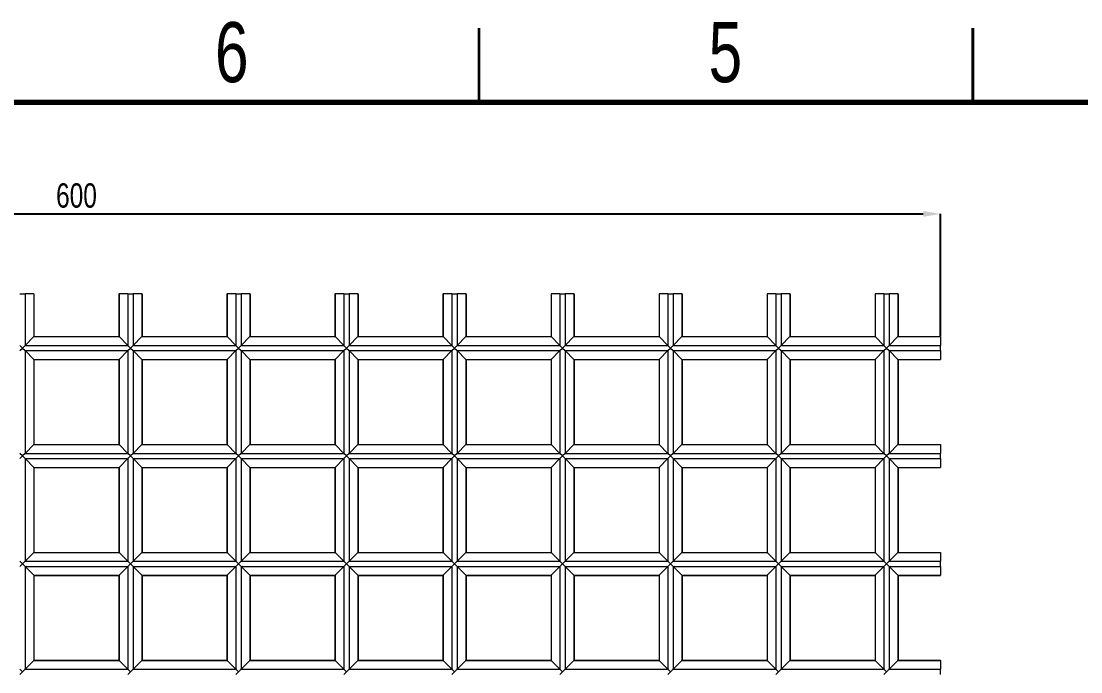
# Model space of a CAD drawing. Header units: millimetres. Extents: x 2813 to 4236, y 547 to 1552.
# Drawn here: x 3194.2 to 3562, y 1325.8 to 1551.9 of the extents above; entities that cross this region are included whole.
import ezdxf

# ---------------------------------------------------------------- set-up
doc = ezdxf.new("R2010")
doc.units = ezdxf.units.MM
doc.styles.add('SLDTEXTSTYLE0', font='TXT', dxfattribs={"width": 0.75})
doc.dimstyles.new('SLDDIMSTYLE30', dxfattribs={"dimscale": 4, "dimtxt": 2.116667, "dimasz": 1.5, "dimexe": 0, "dimexo": 0.0625, "dimgap": 0.529167, "dimtad": 1, "dimdec": 0, "dimrnd": 1e-09, "dimzin": 12, "dimdsep": 46, "dimtxsty": 'SLDTEXTSTYLE0', "dimcen": 0.09, "dimadec": 0, "dimazin": 3, "dimtfac": 1, "dimtdec": 0, "dimtofl": 0, "dimtmove": 0, "dimatfit": 3, "dimfxl": 1, "dimfrac": 2, "dimtolj": 1, "dimtzin": 12, "dimarcsym": 0})

# ---------------------------------------------------------------- blocks, each defined once
blk = doc.blocks.new('*D41')
at = {"color": 0, "lineweight": -2, "transparency": 16777216}
for p, q in [((2913.35, 1442.56), (2913.35, 1484.89)), ((2919.35, 1484.89), (3507.35, 1484.89)), ((3513.35, 1442.56), (3513.35, 1484.89))]:
    blk.add_line(p, q, dxfattribs=at)
at = {"color": 0, "transparency": 16777216}
for points in [[(2919.35, 1485.89), (2919.35, 1483.89), (2913.35, 1484.89)], [(3507.35, 1485.89), (3507.35, 1483.89), (3513.35, 1484.89)]]:
    blk.add_solid(points, dxfattribs=at)
at = {"layer": 'Defpoints', "color": 0, "transparency": 16777216}
for p in [(3513.35, 1484.89), (2913.35, 1442.31), (3513.35, 1442.31)]:
    blk.add_point(p, dxfattribs=at)
at = {"color": 0, "transparency": 16777216, "insert": (3213.35, 1491.24), "char_height": 8.467, "attachment_point": 5, "style": 'SLDTEXTSTYLE0'}
blk.add_mtext('\\A1;600', dxfattribs=at)

msp = doc.modelspace()

# ---------------------------------------------------------------- linework, layer by layer
at = {"linetype": 'Continuous', "lineweight": 35}
for p, q in [((3353.16, 1523.73), (3353.16, 1549.44)), ((3524.54, 1549.44), (3524.54, 1523.73)), ((3524.54, 1523.73), (3524.54, 1549.44))]:
    msp.add_line(p, q, dxfattribs=at)
at = {"linetype": 'Continuous', "lineweight": 70}
msp.add_line((2839.05, 1523.73), (4210.03, 1523.73), dxfattribs=at)
at = {"linetype": 'Continuous', "lineweight": 0, "extrusion": (1, -1.83697e-16, -2e-16)}
for p, q in [((3193.7, 1457.08), (3195.5, 1457.08)), ((3198.57, 1457.08), (3195.5, 1457.08)), ((3195.5, 1457.08), (3195.5, 1439.21)), ((3198.57, 1457.08), (3198.6, 1457.08)), ((3198.57, 1457.08), (3198.57, 1442.28)), ((3198.6, 1457.08), (3198.6, 1442.31)), ((3228.1, 1457.08), (3228.14, 1457.08)), ((3228.1, 1457.08), (3228.1, 1442.31)), ((3231.2, 1457.08), (3228.14, 1457.08)), ((3228.14, 1457.08), (3228.14, 1442.28)), ((3231.2, 1457.08), (3231.2, 1439.21)), ((3231.2, 1457.08), (3233, 1457.08)), ((3236.07, 1457.08), (3233, 1457.08)), ((3233, 1457.08), (3233, 1439.21)), ((3236.07, 1457.08), (3236.1, 1457.08)), ((3236.07, 1457.08), (3236.07, 1442.28)), ((3236.1, 1457.08), (3236.1, 1442.31)), ((3265.6, 1457.08), (3265.64, 1457.08)), ((3265.6, 1457.08), (3265.6, 1442.31)), ((3268.7, 1457.08), (3265.64, 1457.08)), ((3265.64, 1457.08), (3265.64, 1442.28)), ((3268.7, 1457.08), (3268.7, 1439.21)), ((3268.7, 1457.08), (3270.5, 1457.08)), ((3273.57, 1457.08), (3270.5, 1457.08)), ((3270.5, 1457.08), (3270.5, 1439.21)), ((3273.57, 1457.08), (3273.6, 1457.08)), ((3273.57, 1457.08), (3273.57, 1442.28)), ((3273.6, 1457.08), (3273.6, 1442.31)), ((3303.1, 1457.08), (3303.14, 1457.08)), ((3303.1, 1457.08), (3303.1, 1442.31)), ((3306.2, 1457.08), (3303.14, 1457.08)), ((3303.14, 1457.08), (3303.14, 1442.28)), ((3306.2, 1457.08), (3306.2, 1439.21)), ((3306.2, 1457.08), (3308, 1457.08)), ((3311.07, 1457.08), (3308, 1457.08)), ((3308, 1457.08), (3308, 1439.21)), ((3311.07, 1457.08), (3311.1, 1457.08)), ((3311.07, 1457.08), (3311.07, 1442.28)), ((3311.1, 1457.08), (3311.1, 1442.31)), ((3340.6, 1457.08), (3340.64, 1457.08)), ((3340.6, 1457.08), (3340.6, 1442.31)), ((3343.7, 1457.08), (3340.64, 1457.08)), ((3340.64, 1457.08), (3340.64, 1442.28)), ((3343.7, 1457.08), (3343.7, 1439.21)), ((3343.7, 1457.08), (3345.5, 1457.08)), ((3348.57, 1457.08), (3345.5, 1457.08)), ((3345.5, 1457.08), (3345.5, 1439.21)), ((3348.57, 1457.08), (3348.6, 1457.08)), ((3348.57, 1457.08), (3348.57, 1442.28)), ((3348.6, 1457.08), (3348.6, 1442.31)), ((3378.1, 1457.08), (3378.14, 1457.08)), ((3378.1, 1457.08), (3378.1, 1442.31)), ((3381.2, 1457.08), (3378.14, 1457.08)), ((3378.14, 1457.08), (3378.14, 1442.28)), ((3381.2, 1457.08), (3381.2, 1439.21)), ((3381.2, 1457.08), (3383, 1457.08)), ((3386.07, 1457.08), (3383, 1457.08)), ((3383, 1457.08), (3383, 1439.21)), ((3386.07, 1457.08), (3386.1, 1457.08)), ((3386.07, 1457.08), (3386.07, 1442.28)), ((3386.1, 1457.08), (3386.1, 1442.31)), ((3415.6, 1457.08), (3415.64, 1457.08)), ((3415.6, 1457.08), (3415.6, 1442.31)), ((3418.7, 1457.08), (3415.64, 1457.08)), ((3415.64, 1457.08), (3415.64, 1442.28)), ((3418.7, 1457.08), (3418.7, 1439.21)), ((3418.7, 1457.08), (3420.5, 1457.08)), ((3423.57, 1457.08), (3420.5, 1457.08)), ((3420.5, 1457.08), (3420.5, 1439.21)), ((3423.57, 1457.08), (3423.6, 1457.08)), ((3423.57, 1457.08), (3423.57, 1442.28)), ((3423.6, 1457.08), (3423.6, 1442.31)), ((3453.1, 1457.08), (3453.14, 1457.08)), ((3453.1, 1457.08), (3453.1, 1442.31)), ((3456.2, 1457.08), (3453.14, 1457.08)), ((3453.14, 1457.08), (3453.14, 1442.28)), ((3456.2, 1457.08), (3456.2, 1439.21)), ((3456.2, 1457.08), (3458, 1457.08)), ((3461.07, 1457.08), (3458, 1457.08)), ((3458, 1457.08), (3458, 1439.21)), ((3461.07, 1457.08), (3461.1, 1457.08)), ((3461.07, 1457.08), (3461.07, 1442.28)), ((3461.1, 1457.08), (3461.1, 1442.31)), ((3490.6, 1457.08), (3490.64, 1457.08)), ((3490.6, 1457.08), (3490.6, 1442.31)), ((3493.7, 1457.08), (3490.64, 1457.08)), ((3490.64, 1457.08), (3490.64, 1442.28)), ((3493.7, 1457.08), (3493.7, 1439.21)), ((3493.7, 1457.08), (3495.5, 1457.08)), ((3498.57, 1457.08), (3495.5, 1457.08)), ((3495.5, 1457.08), (3495.5, 1439.21)), ((3498.57, 1457.08), (3498.6, 1457.08)), ((3498.57, 1457.08), (3498.57, 1442.28)), ((3498.6, 1457.08), (3498.6, 1442.31)), ((3195.5, 1439.21), (3198.57, 1442.28)), ((3198.6, 1442.31), (3198.57, 1442.28)), ((3198.57, 1442.28), (3228.14, 1442.28)), ((3198.6, 1442.31), (3228.1, 1442.31)), ((3228.14, 1442.28), (3228.1, 1442.31)), ((3228.14, 1442.28), (3231.2, 1439.21)), ((3233, 1439.21), (3236.07, 1442.28)), ((3236.1, 1442.31), (3236.07, 1442.28)), ((3236.07, 1442.28), (3265.64, 1442.28)), ((3236.1, 1442.31), (3265.6, 1442.31)), ((3265.64, 1442.28), (3265.6, 1442.31)), ((3265.64, 1442.28), (3268.7, 1439.21)), ((3270.5, 1439.21), (3273.57, 1442.28)), ((3273.6, 1442.31), (3273.57, 1442.28)), ((3273.57, 1442.28), (3303.14, 1442.28)), ((3273.6, 1442.31), (3303.1, 1442.31)), ((3303.14, 1442.28), (3303.1, 1442.31)), ((3303.14, 1442.28), (3306.2, 1439.21)), ((3308, 1439.21), (3311.07, 1442.28)), ((3311.1, 1442.31), (3311.07, 1442.28)), ((3311.07, 1442.28), (3340.64, 1442.28)), ((3311.1, 1442.31), (3340.6, 1442.31)), ((3340.64, 1442.28), (3340.6, 1442.31)), ((3340.64, 1442.28), (3343.7, 1439.21)), ((3345.5, 1439.21), (3348.57, 1442.28)), ((3348.6, 1442.31), (3348.57, 1442.28)), ((3348.57, 1442.28), (3378.14, 1442.28)), ((3348.6, 1442.31), (3378.1, 1442.31)), ((3378.14, 1442.28), (3378.1, 1442.31)), ((3378.14, 1442.28), (3381.2, 1439.21)), ((3383, 1439.21), (3386.07, 1442.28)), ((3386.1, 1442.31), (3386.07, 1442.28)), ((3386.07, 1442.28), (3415.64, 1442.28)), ((3386.1, 1442.31), (3415.6, 1442.31)), ((3415.64, 1442.28), (3415.6, 1442.31)), ((3415.64, 1442.28), (3418.7, 1439.21)), ((3420.5, 1439.21), (3423.57, 1442.28)), ((3423.6, 1442.31), (3423.57, 1442.28)), ((3423.57, 1442.28), (3453.14, 1442.28)), ((3423.6, 1442.31), (3453.1, 1442.31)), ((3453.14, 1442.28), (3453.1, 1442.31)), ((3453.14, 1442.28), (3456.2, 1439.21)), ((3458, 1439.21), (3461.07, 1442.28)), ((3461.1, 1442.31), (3461.07, 1442.28)), ((3461.07, 1442.28), (3490.64, 1442.28)), ((3461.1, 1442.31), (3490.6, 1442.31)), ((3490.64, 1442.28), (3490.6, 1442.31)), ((3490.64, 1442.28), (3493.7, 1439.21)), ((3495.5, 1439.21), (3498.57, 1442.28)), ((3498.6, 1442.31), (3498.57, 1442.28)), ((3498.57, 1442.28), (3513.35, 1442.28)), ((3498.6, 1442.31), (3513.35, 1442.31)), ((3513.35, 1442.28), (3513.35, 1442.31)), ((3513.35, 1442.28), (3513.35, 1439.21)), ((3194.6, 1438.31), (3193.7, 1439.21)), ((3195.5, 1439.21), (3194.6, 1438.31)), ((3195.5, 1439.21), (3231.2, 1439.21)), ((3232.1, 1438.31), (3231.2, 1439.21)), ((3233, 1439.21), (3232.1, 1438.31)), ((3233, 1439.21), (3268.7, 1439.21)), ((3269.6, 1438.31), (3268.7, 1439.21)), ((3270.5, 1439.21), (3269.6, 1438.31)), ((3270.5, 1439.21), (3306.2, 1439.21)), ((3307.1, 1438.31), (3306.2, 1439.21)), ((3308, 1439.21), (3307.1, 1438.31)), ((3308, 1439.21), (3343.7, 1439.21)), ((3344.6, 1438.31), (3343.7, 1439.21)), ((3345.5, 1439.21), (3344.6, 1438.31)), ((3345.5, 1439.21), (3381.2, 1439.21)), ((3382.1, 1438.31), (3381.2, 1439.21)), ((3383, 1439.21), (3382.1, 1438.31)), ((3383, 1439.21), (3418.7, 1439.21)), ((3419.6, 1438.31), (3418.7, 1439.21)), ((3420.5, 1439.21), (3419.6, 1438.31)), ((3420.5, 1439.21), (3456.2, 1439.21)), ((3457.1, 1438.31), (3456.2, 1439.21)), ((3458, 1439.21), (3457.1, 1438.31)), ((3458, 1439.21), (3493.7, 1439.21)), ((3494.6, 1438.31), (3493.7, 1439.21)), ((3495.5, 1439.21), (3494.6, 1438.31)), ((3495.5, 1439.21), (3513.35, 1439.21)), ((3513.35, 1437.41), (3513.35, 1439.21)), ((3193.7, 1437.41), (3194.6, 1438.31)), ((3194.6, 1438.31), (3195.5, 1437.41)), ((3198.57, 1434.34), (3195.5, 1437.41)), ((3195.5, 1437.41), (3195.5, 1401.71)), ((3195.5, 1437.41), (3231.2, 1437.41)), ((3231.2, 1437.41), (3228.14, 1434.34)), ((3231.2, 1437.41), (3232.1, 1438.31)), ((3231.2, 1437.41), (3231.2, 1401.71)), ((3232.1, 1438.31), (3233, 1437.41)), ((3236.07, 1434.34), (3233, 1437.41)), ((3233, 1437.41), (3233, 1401.71)), ((3233, 1437.41), (3268.7, 1437.41)), ((3268.7, 1437.41), (3265.64, 1434.34)), ((3268.7, 1437.41), (3269.6, 1438.31)), ((3268.7, 1437.41), (3268.7, 1401.71)), ((3269.6, 1438.31), (3270.5, 1437.41)), ((3273.57, 1434.34), (3270.5, 1437.41)), ((3270.5, 1437.41), (3270.5, 1401.71)), ((3270.5, 1437.41), (3306.2, 1437.41)), ((3306.2, 1437.41), (3303.14, 1434.34)), ((3306.2, 1437.41), (3307.1, 1438.31)), ((3306.2, 1437.41), (3306.2, 1401.71)), ((3307.1, 1438.31), (3308, 1437.41)), ((3311.07, 1434.34), (3308, 1437.41)), ((3308, 1437.41), (3308, 1401.71)), ((3308, 1437.41), (3343.7, 1437.41)), ((3343.7, 1437.41), (3340.64, 1434.34)), ((3343.7, 1437.41), (3344.6, 1438.31)), ((3343.7, 1437.41), (3343.7, 1401.71)), ((3344.6, 1438.31), (3345.5, 1437.41)), ((3348.57, 1434.34), (3345.5, 1437.41)), ((3345.5, 1437.41), (3345.5, 1401.71)), ((3345.5, 1437.41), (3381.2, 1437.41)), ((3381.2, 1437.41), (3378.14, 1434.34)), ((3381.2, 1437.41), (3382.1, 1438.31)), ((3381.2, 1437.41), (3381.2, 1401.71)), ((3382.1, 1438.31), (3383, 1437.41)), ((3386.07, 1434.34), (3383, 1437.41)), ((3383, 1437.41), (3383, 1401.71)), ((3383, 1437.41), (3418.7, 1437.41)), ((3418.7, 1437.41), (3415.64, 1434.34)), ((3418.7, 1437.41), (3419.6, 1438.31)), ((3418.7, 1437.41), (3418.7, 1401.71)), ((3419.6, 1438.31), (3420.5, 1437.41)), ((3423.57, 1434.34), (3420.5, 1437.41)), ((3420.5, 1437.41), (3420.5, 1401.71)), ((3420.5, 1437.41), (3456.2, 1437.41)), ((3456.2, 1437.41), (3453.14, 1434.34)), ((3456.2, 1437.41), (3457.1, 1438.31)), ((3456.2, 1437.41), (3456.2, 1401.71)), ((3457.1, 1438.31), (3458, 1437.41)), ((3461.07, 1434.34), (3458, 1437.41)), ((3458, 1437.41), (3458, 1401.71)), ((3458, 1437.41), (3493.7, 1437.41)), ((3493.7, 1437.41), (3490.64, 1434.34)), ((3493.7, 1437.41), (3494.6, 1438.31)), ((3493.7, 1437.41), (3493.7, 1401.71)), ((3494.6, 1438.31), (3495.5, 1437.41)), ((3498.57, 1434.34), (3495.5, 1437.41)), ((3495.5, 1437.41), (3495.5, 1401.71)), ((3495.5, 1437.41), (3513.35, 1437.41)), ((3513.35, 1437.41), (3513.35, 1434.34)), ((3198.57, 1434.34), (3198.6, 1434.31)), ((3198.57, 1434.34), (3198.57, 1404.78)), ((3198.57, 1434.34), (3228.14, 1434.34)), ((3198.6, 1434.31), (3198.6, 1404.81)), ((3198.6, 1434.31), (3228.1, 1434.31)), ((3228.1, 1434.31), (3228.14, 1434.34)), ((3228.1, 1434.31), (3228.1, 1404.81)), ((3228.14, 1434.34), (3228.14, 1404.78)), ((3236.07, 1434.34), (3236.1, 1434.31)), ((3236.07, 1434.34), (3236.07, 1404.78)), ((3236.07, 1434.34), (3265.64, 1434.34)), ((3236.1, 1434.31), (3236.1, 1404.81)), ((3236.1, 1434.31), (3265.6, 1434.31)), ((3265.6, 1434.31), (3265.64, 1434.34)), ((3265.6, 1434.31), (3265.6, 1404.81)), ((3265.64, 1434.34), (3265.64, 1404.78)), ((3273.57, 1434.34), (3273.6, 1434.31)), ((3273.57, 1434.34), (3273.57, 1404.78)), ((3273.57, 1434.34), (3303.14, 1434.34)), ((3273.6, 1434.31), (3273.6, 1404.81)), ((3273.6, 1434.31), (3303.1, 1434.31)), ((3303.1, 1434.31), (3303.14, 1434.34)), ((3303.1, 1434.31), (3303.1, 1404.81)), ((3303.14, 1434.34), (3303.14, 1404.78)), ((3311.07, 1434.34), (3311.1, 1434.31)), ((3311.07, 1434.34), (3311.07, 1404.78)), ((3311.07, 1434.34), (3340.64, 1434.34)), ((3311.1, 1434.31), (3311.1, 1404.81)), ((3311.1, 1434.31), (3340.6, 1434.31)), ((3340.6, 1434.31), (3340.64, 1434.34)), ((3340.6, 1434.31), (3340.6, 1404.81)), ((3340.64, 1434.34), (3340.64, 1404.78)), ((3348.57, 1434.34), (3348.6, 1434.31)), ((3348.57, 1434.34), (3348.57, 1404.78)), ((3348.57, 1434.34), (3378.14, 1434.34)), ((3348.6, 1434.31), (3348.6, 1404.81)), ((3348.6, 1434.31), (3378.1, 1434.31)), ((3378.1, 1434.31), (3378.14, 1434.34)), ((3378.1, 1434.31), (3378.1, 1404.81)), ((3378.14, 1434.34), (3378.14, 1404.78)), ((3386.07, 1434.34), (3386.1, 1434.31)), ((3386.07, 1434.34), (3386.07, 1404.78)), ((3386.07, 1434.34), (3415.64, 1434.34)), ((3386.1, 1434.31), (3386.1, 1404.81)), ((3386.1, 1434.31), (3415.6, 1434.31)), ((3415.6, 1434.31), (3415.64, 1434.34)), ((3415.6, 1434.31), (3415.6, 1404.81)), ((3415.64, 1434.34), (3415.64, 1404.78)), ((3423.57, 1434.34), (3423.6, 1434.31)), ((3423.57, 1434.34), (3423.57, 1404.78)), ((3423.57, 1434.34), (3453.14, 1434.34)), ((3423.6, 1434.31), (3423.6, 1404.81)), ((3423.6, 1434.31), (3453.1, 1434.31)), ((3453.1, 1434.31), (3453.14, 1434.34)), ((3453.1, 1434.31), (3453.1, 1404.81)), ((3453.14, 1434.34), (3453.14, 1404.78)), ((3461.07, 1434.34), (3461.1, 1434.31)), ((3461.07, 1434.34), (3461.07, 1404.78)), ((3461.07, 1434.34), (3490.64, 1434.34)), ((3461.1, 1434.31), (3461.1, 1404.81)), ((3461.1, 1434.31), (3490.6, 1434.31)), ((3490.6, 1434.31), (3490.64, 1434.34)), ((3490.6, 1434.31), (3490.6, 1404.81)), ((3490.64, 1434.34), (3490.64, 1404.78)), ((3498.57, 1434.34), (3498.6, 1434.31)), ((3498.57, 1434.34), (3498.57, 1404.78)), ((3498.57, 1434.34), (3513.35, 1434.34)), ((3498.6, 1434.31), (3498.6, 1404.81)), ((3498.6, 1434.31), (3513.35, 1434.31)), ((3513.35, 1434.31), (3513.35, 1434.34)), ((3194.6, 1400.81), (3193.7, 1401.71)), ((3195.5, 1401.71), (3194.6, 1400.81)), ((3195.5, 1401.71), (3198.57, 1404.78)), ((3195.5, 1401.71), (3231.2, 1401.71)), ((3198.6, 1404.81), (3198.57, 1404.78)), ((3198.57, 1404.78), (3228.14, 1404.78)), ((3198.6, 1404.81), (3228.1, 1404.81)), ((3228.14, 1404.78), (3228.1, 1404.81)), ((3228.14, 1404.78), (3231.2, 1401.71)), ((3232.1, 1400.81), (3231.2, 1401.71)), ((3233, 1401.71), (3232.1, 1400.81)), ((3233, 1401.71), (3236.07, 1404.78)), ((3233, 1401.71), (3268.7, 1401.71)), ((3236.1, 1404.81), (3236.07, 1404.78)), ((3236.07, 1404.78), (3265.64, 1404.78)), ((3236.1, 1404.81), (3265.6, 1404.81)), ((3265.64, 1404.78), (3265.6, 1404.81)), ((3265.64, 1404.78), (3268.7, 1401.71)), ((3269.6, 1400.81), (3268.7, 1401.71)), ((3270.5, 1401.71), (3269.6, 1400.81)), ((3270.5, 1401.71), (3273.57, 1404.78)), ((3270.5, 1401.71), (3306.2, 1401.71)), ((3273.6, 1404.81), (3273.57, 1404.78)), ((3273.57, 1404.78), (3303.14, 1404.78)), ((3273.6, 1404.81), (3303.1, 1404.81)), ((3303.14, 1404.78), (3303.1, 1404.81)), ((3303.14, 1404.78), (3306.2, 1401.71)), ((3307.1, 1400.81), (3306.2, 1401.71)), ((3308, 1401.71), (3307.1, 1400.81)), ((3308, 1401.71), (3311.07, 1404.78)), ((3308, 1401.71), (3343.7, 1401.71)), ((3311.1, 1404.81), (3311.07, 1404.78)), ((3311.07, 1404.78), (3340.64, 1404.78)), ((3311.1, 1404.81), (3340.6, 1404.81)), ((3340.64, 1404.78), (3340.6, 1404.81)), ((3340.64, 1404.78), (3343.7, 1401.71)), ((3344.6, 1400.81), (3343.7, 1401.71)), ((3345.5, 1401.71), (3344.6, 1400.81)), ((3345.5, 1401.71), (3348.57, 1404.78)), ((3345.5, 1401.71), (3381.2, 1401.71)), ((3348.6, 1404.81), (3348.57, 1404.78)), ((3348.57, 1404.78), (3378.14, 1404.78)), ((3348.6, 1404.81), (3378.1, 1404.81)), ((3378.14, 1404.78), (3378.1, 1404.81)), ((3378.14, 1404.78), (3381.2, 1401.71)), ((3382.1, 1400.81), (3381.2, 1401.71)), ((3383, 1401.71), (3382.1, 1400.81)), ((3383, 1401.71), (3386.07, 1404.78)), ((3383, 1401.71), (3418.7, 1401.71)), ((3386.1, 1404.81), (3386.07, 1404.78)), ((3386.07, 1404.78), (3415.64, 1404.78)), ((3386.1, 1404.81), (3415.6, 1404.81)), ((3415.64, 1404.78), (3415.6, 1404.81)), ((3415.64, 1404.78), (3418.7, 1401.71)), ((3419.6, 1400.81), (3418.7, 1401.71)), ((3420.5, 1401.71), (3419.6, 1400.81)), ((3420.5, 1401.71), (3423.57, 1404.78)), ((3420.5, 1401.71), (3456.2, 1401.71)), ((3423.6, 1404.81), (3423.57, 1404.78)), ((3423.57, 1404.78), (3453.14, 1404.78)), ((3423.6, 1404.81), (3453.1, 1404.81)), ((3453.14, 1404.78), (3453.1, 1404.81)), ((3453.14, 1404.78), (3456.2, 1401.71)), ((3457.1, 1400.81), (3456.2, 1401.71)), ((3458, 1401.71), (3457.1, 1400.81)), ((3458, 1401.71), (3461.07, 1404.78)), ((3458, 1401.71), (3493.7, 1401.71)), ((3461.1, 1404.81), (3461.07, 1404.78)), ((3461.07, 1404.78), (3490.64, 1404.78)), ((3461.1, 1404.81), (3490.6, 1404.81)), ((3490.64, 1404.78), (3490.6, 1404.81)), ((3490.64, 1404.78), (3493.7, 1401.71)), ((3494.6, 1400.81), (3493.7, 1401.71)), ((3495.5, 1401.71), (3494.6, 1400.81)), ((3495.5, 1401.71), (3498.57, 1404.78)), ((3495.5, 1401.71), (3513.35, 1401.71)), ((3498.6, 1404.81), (3498.57, 1404.78)), ((3498.57, 1404.78), (3513.35, 1404.78)), ((3498.6, 1404.81), (3513.35, 1404.81)), ((3513.35, 1404.78), (3513.35, 1404.81)), ((3513.35, 1404.78), (3513.35, 1401.71)), ((3513.35, 1399.91), (3513.35, 1401.71)), ((3193.7, 1399.91), (3194.6, 1400.81)), ((3194.6, 1400.81), (3195.5, 1399.91)), ((3198.57, 1396.84), (3195.5, 1399.91)), ((3195.5, 1399.91), (3195.5, 1364.21)), ((3195.5, 1399.91), (3231.2, 1399.91)), ((3231.2, 1399.91), (3228.14, 1396.84)), ((3231.2, 1399.91), (3232.1, 1400.81)), ((3231.2, 1399.91), (3231.2, 1364.21)), ((3232.1, 1400.81), (3233, 1399.91)), ((3236.07, 1396.84), (3233, 1399.91)), ((3233, 1399.91), (3233, 1364.21)), ((3233, 1399.91), (3268.7, 1399.91)), ((3268.7, 1399.91), (3265.64, 1396.84)), ((3268.7, 1399.91), (3269.6, 1400.81)), ((3268.7, 1399.91), (3268.7, 1364.21)), ((3269.6, 1400.81), (3270.5, 1399.91)), ((3273.57, 1396.84), (3270.5, 1399.91)), ((3270.5, 1399.91), (3270.5, 1364.21)), ((3270.5, 1399.91), (3306.2, 1399.91)), ((3306.2, 1399.91), (3303.14, 1396.84)), ((3306.2, 1399.91), (3307.1, 1400.81)), ((3306.2, 1399.91), (3306.2, 1364.21)), ((3307.1, 1400.81), (3308, 1399.91)), ((3311.07, 1396.84), (3308, 1399.91)), ((3308, 1399.91), (3308, 1364.21)), ((3308, 1399.91), (3343.7, 1399.91)), ((3343.7, 1399.91), (3340.64, 1396.84)), ((3343.7, 1399.91), (3344.6, 1400.81)), ((3343.7, 1399.91), (3343.7, 1364.21)), ((3344.6, 1400.81), (3345.5, 1399.91)), ((3348.57, 1396.84), (3345.5, 1399.91)), ((3345.5, 1399.91), (3345.5, 1364.21)), ((3345.5, 1399.91), (3381.2, 1399.91)), ((3381.2, 1399.91), (3378.14, 1396.84)), ((3381.2, 1399.91), (3382.1, 1400.81)), ((3381.2, 1399.91), (3381.2, 1364.21)), ((3382.1, 1400.81), (3383, 1399.91)), ((3386.07, 1396.84), (3383, 1399.91)), ((3383, 1399.91), (3383, 1364.21)), ((3383, 1399.91), (3418.7, 1399.91)), ((3418.7, 1399.91), (3415.64, 1396.84)), ((3418.7, 1399.91), (3419.6, 1400.81)), ((3418.7, 1399.91), (3418.7, 1364.21)), ((3419.6, 1400.81), (3420.5, 1399.91)), ((3423.57, 1396.84), (3420.5, 1399.91)), ((3420.5, 1399.91), (3420.5, 1364.21)), ((3420.5, 1399.91), (3456.2, 1399.91)), ((3456.2, 1399.91), (3453.14, 1396.84)), ((3456.2, 1399.91), (3457.1, 1400.81)), ((3456.2, 1399.91), (3456.2, 1364.21)), ((3457.1, 1400.81), (3458, 1399.91)), ((3461.07, 1396.84), (3458, 1399.91)), ((3458, 1399.91), (3458, 1364.21)), ((3458, 1399.91), (3493.7, 1399.91)), ((3493.7, 1399.91), (3490.64, 1396.84)), ((3493.7, 1399.91), (3494.6, 1400.81)), ((3493.7, 1399.91), (3493.7, 1364.21)), ((3494.6, 1400.81), (3495.5, 1399.91)), ((3498.57, 1396.84), (3495.5, 1399.91)), ((3495.5, 1399.91), (3495.5, 1364.21)), ((3495.5, 1399.91), (3513.35, 1399.91)), ((3513.35, 1399.91), (3513.35, 1396.84)), ((3198.57, 1396.84), (3198.6, 1396.81)), ((3198.57, 1396.84), (3198.57, 1367.28)), ((3198.57, 1396.84), (3228.14, 1396.84)), ((3198.6, 1396.81), (3198.6, 1367.31)), ((3198.6, 1396.81), (3228.1, 1396.81)), ((3228.1, 1396.81), (3228.14, 1396.84)), ((3228.1, 1396.81), (3228.1, 1367.31)), ((3228.14, 1396.84), (3228.14, 1367.28)), ((3236.07, 1396.84), (3236.1, 1396.81)), ((3236.07, 1396.84), (3236.07, 1367.28)), ((3236.07, 1396.84), (3265.64, 1396.84)), ((3236.1, 1396.81), (3236.1, 1367.31)), ((3236.1, 1396.81), (3265.6, 1396.81)), ((3265.6, 1396.81), (3265.64, 1396.84)), ((3265.6, 1396.81), (3265.6, 1367.31)), ((3265.64, 1396.84), (3265.64, 1367.28)), ((3273.57, 1396.84), (3273.6, 1396.81)), ((3273.57, 1396.84), (3273.57, 1367.28)), ((3273.57, 1396.84), (3303.14, 1396.84)), ((3273.6, 1396.81), (3273.6, 1367.31)), ((3273.6, 1396.81), (3303.1, 1396.81)), ((3303.1, 1396.81), (3303.14, 1396.84)), ((3303.1, 1396.81), (3303.1, 1367.31)), ((3303.14, 1396.84), (3303.14, 1367.28)), ((3311.07, 1396.84), (3311.1, 1396.81)), ((3311.07, 1396.84), (3311.07, 1367.28)), ((3311.07, 1396.84), (3340.64, 1396.84)), ((3311.1, 1396.81), (3311.1, 1367.31)), ((3311.1, 1396.81), (3340.6, 1396.81)), ((3340.6, 1396.81), (3340.64, 1396.84)), ((3340.6, 1396.81), (3340.6, 1367.31)), ((3340.64, 1396.84), (3340.64, 1367.28)), ((3348.57, 1396.84), (3348.6, 1396.81)), ((3348.57, 1396.84), (3348.57, 1367.28)), ((3348.57, 1396.84), (3378.14, 1396.84)), ((3348.6, 1396.81), (3348.6, 1367.31)), ((3348.6, 1396.81), (3378.1, 1396.81)), ((3378.1, 1396.81), (3378.14, 1396.84)), ((3378.1, 1396.81), (3378.1, 1367.31)), ((3378.14, 1396.84), (3378.14, 1367.28)), ((3386.07, 1396.84), (3386.1, 1396.81)), ((3386.07, 1396.84), (3386.07, 1367.28)), ((3386.07, 1396.84), (3415.64, 1396.84)), ((3386.1, 1396.81), (3386.1, 1367.31)), ((3386.1, 1396.81), (3415.6, 1396.81)), ((3415.6, 1396.81), (3415.64, 1396.84)), ((3415.6, 1396.81), (3415.6, 1367.31)), ((3415.64, 1396.84), (3415.64, 1367.28)), ((3423.57, 1396.84), (3423.6, 1396.81)), ((3423.57, 1396.84), (3423.57, 1367.28)), ((3423.57, 1396.84), (3453.14, 1396.84)), ((3423.6, 1396.81), (3423.6, 1367.31)), ((3423.6, 1396.81), (3453.1, 1396.81)), ((3453.1, 1396.81), (3453.14, 1396.84)), ((3453.1, 1396.81), (3453.1, 1367.31)), ((3453.14, 1396.84), (3453.14, 1367.28)), ((3461.07, 1396.84), (3461.1, 1396.81)), ((3461.07, 1396.84), (3461.07, 1367.28)), ((3461.07, 1396.84), (3490.64, 1396.84)), ((3461.1, 1396.81), (3461.1, 1367.31)), ((3461.1, 1396.81), (3490.6, 1396.81)), ((3490.6, 1396.81), (3490.64, 1396.84)), ((3490.6, 1396.81), (3490.6, 1367.31)), ((3490.64, 1396.84), (3490.64, 1367.28)), ((3498.57, 1396.84), (3498.6, 1396.81)), ((3498.57, 1396.84), (3498.57, 1367.28)), ((3498.57, 1396.84), (3513.35, 1396.84)), ((3498.6, 1396.81), (3498.6, 1367.31)), ((3498.6, 1396.81), (3513.35, 1396.81)), ((3513.35, 1396.81), (3513.35, 1396.84)), ((3195.5, 1364.21), (3198.57, 1367.28)), ((3198.6, 1367.31), (3198.57, 1367.28)), ((3198.57, 1367.28), (3228.14, 1367.28)), ((3198.6, 1367.31), (3228.1, 1367.31)), ((3228.14, 1367.28), (3228.1, 1367.31)), ((3228.14, 1367.28), (3231.2, 1364.21)), ((3233, 1364.21), (3236.07, 1367.28)), ((3236.1, 1367.31), (3236.07, 1367.28)), ((3236.07, 1367.28), (3265.64, 1367.28)), ((3236.1, 1367.31), (3265.6, 1367.31)), ((3265.64, 1367.28), (3265.6, 1367.31)), ((3265.64, 1367.28), (3268.7, 1364.21)), ((3270.5, 1364.21), (3273.57, 1367.28)), ((3273.6, 1367.31), (3273.57, 1367.28)), ((3273.57, 1367.28), (3303.14, 1367.28)), ((3273.6, 1367.31), (3303.1, 1367.31)), ((3303.14, 1367.28), (3303.1, 1367.31)), ((3303.14, 1367.28), (3306.2, 1364.21)), ((3308, 1364.21), (3311.07, 1367.28)), ((3311.1, 1367.31), (3311.07, 1367.28)), ((3311.07, 1367.28), (3340.64, 1367.28)), ((3311.1, 1367.31), (3340.6, 1367.31)), ((3340.64, 1367.28), (3340.6, 1367.31)), ((3340.64, 1367.28), (3343.7, 1364.21)), ((3345.5, 1364.21), (3348.57, 1367.28)), ((3348.6, 1367.31), (3348.57, 1367.28)), ((3348.57, 1367.28), (3378.14, 1367.28)), ((3348.6, 1367.31), (3378.1, 1367.31)), ((3378.14, 1367.28), (3378.1, 1367.31)), ((3378.14, 1367.28), (3381.2, 1364.21)), ((3383, 1364.21), (3386.07, 1367.28)), ((3386.1, 1367.31), (3386.07, 1367.28)), ((3386.07, 1367.28), (3415.64, 1367.28)), ((3386.1, 1367.31), (3415.6, 1367.31)), ((3415.64, 1367.28), (3415.6, 1367.31)), ((3415.64, 1367.28), (3418.7, 1364.21)), ((3420.5, 1364.21), (3423.57, 1367.28)), ((3423.6, 1367.31), (3423.57, 1367.28)), ((3423.57, 1367.28), (3453.14, 1367.28)), ((3423.6, 1367.31), (3453.1, 1367.31)), ((3453.14, 1367.28), (3453.1, 1367.31)), ((3453.14, 1367.28), (3456.2, 1364.21)), ((3458, 1364.21), (3461.07, 1367.28)), ((3461.1, 1367.31), (3461.07, 1367.28)), ((3461.07, 1367.28), (3490.64, 1367.28)), ((3461.1, 1367.31), (3490.6, 1367.31)), ((3490.64, 1367.28), (3490.6, 1367.31)), ((3490.64, 1367.28), (3493.7, 1364.21)), ((3495.5, 1364.21), (3498.57, 1367.28)), ((3498.6, 1367.31), (3498.57, 1367.28)), ((3498.57, 1367.28), (3513.35, 1367.28)), ((3498.6, 1367.31), (3513.35, 1367.31)), ((3513.35, 1367.28), (3513.35, 1367.31)), ((3513.35, 1367.28), (3513.35, 1364.21)), ((3194.6, 1363.31), (3193.7, 1364.21)), ((3193.7, 1362.41), (3194.6, 1363.31)), ((3195.5, 1364.21), (3194.6, 1363.31)), ((3194.6, 1363.31), (3195.5, 1362.41)), ((3195.5, 1364.21), (3231.2, 1364.21)), ((3198.57, 1359.34), (3195.5, 1362.41)), ((3195.5, 1362.41), (3195.5, 1326.71)), ((3195.5, 1362.41), (3231.2, 1362.41)), ((3231.2, 1362.41), (3228.14, 1359.34)), ((3232.1, 1363.31), (3231.2, 1364.21)), ((3231.2, 1362.41), (3232.1, 1363.31)), ((3231.2, 1362.41), (3231.2, 1326.71)), ((3233, 1364.21), (3232.1, 1363.31)), ((3232.1, 1363.31), (3233, 1362.41)), ((3233, 1364.21), (3268.7, 1364.21)), ((3236.07, 1359.34), (3233, 1362.41)), ((3233, 1362.41), (3233, 1326.71)), ((3233, 1362.41), (3268.7, 1362.41)), ((3268.7, 1362.41), (3265.64, 1359.34)), ((3269.6, 1363.31), (3268.7, 1364.21)), ((3268.7, 1362.41), (3269.6, 1363.31)), ((3268.7, 1362.41), (3268.7, 1326.71)), ((3270.5, 1364.21), (3269.6, 1363.31)), ((3269.6, 1363.31), (3270.5, 1362.41)), ((3270.5, 1364.21), (3306.2, 1364.21)), ((3273.57, 1359.34), (3270.5, 1362.41)), ((3270.5, 1362.41), (3270.5, 1326.71)), ((3270.5, 1362.41), (3306.2, 1362.41)), ((3306.2, 1362.41), (3303.14, 1359.34)), ((3307.1, 1363.31), (3306.2, 1364.21)), ((3306.2, 1362.41), (3307.1, 1363.31)), ((3306.2, 1362.41), (3306.2, 1326.71)), ((3308, 1364.21), (3307.1, 1363.31)), ((3307.1, 1363.31), (3308, 1362.41)), ((3308, 1364.21), (3343.7, 1364.21)), ((3311.07, 1359.34), (3308, 1362.41)), ((3308, 1362.41), (3308, 1326.71)), ((3308, 1362.41), (3343.7, 1362.41)), ((3343.7, 1362.41), (3340.64, 1359.34)), ((3344.6, 1363.31), (3343.7, 1364.21)), ((3343.7, 1362.41), (3344.6, 1363.31)), ((3343.7, 1362.41), (3343.7, 1326.71)), ((3345.5, 1364.21), (3344.6, 1363.31)), ((3344.6, 1363.31), (3345.5, 1362.41)), ((3345.5, 1364.21), (3381.2, 1364.21)), ((3348.57, 1359.34), (3345.5, 1362.41)), ((3345.5, 1362.41), (3345.5, 1326.71)), ((3345.5, 1362.41), (3381.2, 1362.41)), ((3381.2, 1362.41), (3378.14, 1359.34)), ((3382.1, 1363.31), (3381.2, 1364.21)), ((3381.2, 1362.41), (3382.1, 1363.31)), ((3381.2, 1362.41), (3381.2, 1326.71)), ((3383, 1364.21), (3382.1, 1363.31)), ((3382.1, 1363.31), (3383, 1362.41)), ((3383, 1364.21), (3418.7, 1364.21)), ((3386.07, 1359.34), (3383, 1362.41)), ((3383, 1362.41), (3383, 1326.71)), ((3383, 1362.41), (3418.7, 1362.41)), ((3418.7, 1362.41), (3415.64, 1359.34)), ((3419.6, 1363.31), (3418.7, 1364.21)), ((3418.7, 1362.41), (3419.6, 1363.31)), ((3418.7, 1362.41), (3418.7, 1326.71)), ((3420.5, 1364.21), (3419.6, 1363.31)), ((3419.6, 1363.31), (3420.5, 1362.41)), ((3420.5, 1364.21), (3456.2, 1364.21)), ((3423.57, 1359.34), (3420.5, 1362.41)), ((3420.5, 1362.41), (3420.5, 1326.71)), ((3420.5, 1362.41), (3456.2, 1362.41)), ((3456.2, 1362.41), (3453.14, 1359.34)), ((3457.1, 1363.31), (3456.2, 1364.21)), ((3456.2, 1362.41), (3457.1, 1363.31)), ((3456.2, 1362.41), (3456.2, 1326.71)), ((3458, 1364.21), (3457.1, 1363.31)), ((3457.1, 1363.31), (3458, 1362.41)), ((3458, 1364.21), (3493.7, 1364.21)), ((3461.07, 1359.34), (3458, 1362.41)), ((3458, 1362.41), (3458, 1326.71)), ((3458, 1362.41), (3493.7, 1362.41)), ((3493.7, 1362.41), (3490.64, 1359.34)), ((3494.6, 1363.31), (3493.7, 1364.21)), ((3493.7, 1362.41), (3494.6, 1363.31)), ((3493.7, 1362.41), (3493.7, 1326.71)), ((3495.5, 1364.21), (3494.6, 1363.31)), ((3494.6, 1363.31), (3495.5, 1362.41)), ((3495.5, 1364.21), (3513.35, 1364.21)), ((3498.57, 1359.34), (3495.5, 1362.41)), ((3495.5, 1362.41), (3495.5, 1326.71)), ((3495.5, 1362.41), (3513.35, 1362.41)), ((3513.35, 1362.41), (3513.35, 1364.21)), ((3513.35, 1362.41), (3513.35, 1359.34)), ((3198.57, 1359.34), (3198.6, 1359.31)), ((3198.57, 1359.34), (3198.57, 1329.78)), ((3198.57, 1359.34), (3228.14, 1359.34)), ((3198.6, 1359.31), (3198.6, 1329.81)), ((3198.6, 1359.31), (3228.1, 1359.31)), ((3228.1, 1359.31), (3228.14, 1359.34)), ((3228.1, 1359.31), (3228.1, 1329.81)), ((3228.14, 1359.34), (3228.14, 1329.78)), ((3236.07, 1359.34), (3236.1, 1359.31)), ((3236.07, 1359.34), (3236.07, 1329.78)), ((3236.07, 1359.34), (3265.64, 1359.34)), ((3236.1, 1359.31), (3236.1, 1329.81)), ((3236.1, 1359.31), (3265.6, 1359.31)), ((3265.6, 1359.31), (3265.64, 1359.34)), ((3265.6, 1359.31), (3265.6, 1329.81)), ((3265.64, 1359.34), (3265.64, 1329.78)), ((3273.57, 1359.34), (3273.6, 1359.31)), ((3273.57, 1359.34), (3273.57, 1329.78)), ((3273.57, 1359.34), (3303.14, 1359.34)), ((3273.6, 1359.31), (3273.6, 1329.81)), ((3273.6, 1359.31), (3303.1, 1359.31)), ((3303.1, 1359.31), (3303.14, 1359.34)), ((3303.1, 1359.31), (3303.1, 1329.81)), ((3303.14, 1359.34), (3303.14, 1329.78)), ((3311.07, 1359.34), (3311.1, 1359.31)), ((3311.07, 1359.34), (3311.07, 1329.78)), ((3311.07, 1359.34), (3340.64, 1359.34)), ((3311.1, 1359.31), (3311.1, 1329.81)), ((3311.1, 1359.31), (3340.6, 1359.31)), ((3340.6, 1359.31), (3340.64, 1359.34)), ((3340.6, 1359.31), (3340.6, 1329.81)), ((3340.64, 1359.34), (3340.64, 1329.78)), ((3348.57, 1359.34), (3348.6, 1359.31)), ((3348.57, 1359.34), (3348.57, 1329.78)), ((3348.57, 1359.34), (3378.14, 1359.34)), ((3348.6, 1359.31), (3348.6, 1329.81)), ((3348.6, 1359.31), (3378.1, 1359.31)), ((3378.1, 1359.31), (3378.14, 1359.34)), ((3378.1, 1359.31), (3378.1, 1329.81)), ((3378.14, 1359.34), (3378.14, 1329.78)), ((3386.07, 1359.34), (3386.1, 1359.31)), ((3386.07, 1359.34), (3386.07, 1329.78)), ((3386.07, 1359.34), (3415.64, 1359.34)), ((3386.1, 1359.31), (3386.1, 1329.81)), ((3386.1, 1359.31), (3415.6, 1359.31)), ((3415.6, 1359.31), (3415.64, 1359.34)), ((3415.6, 1359.31), (3415.6, 1329.81)), ((3415.64, 1359.34), (3415.64, 1329.78)), ((3423.57, 1359.34), (3423.6, 1359.31)), ((3423.57, 1359.34), (3423.57, 1329.78)), ((3423.57, 1359.34), (3453.14, 1359.34)), ((3423.6, 1359.31), (3423.6, 1329.81)), ((3423.6, 1359.31), (3453.1, 1359.31)), ((3453.1, 1359.31), (3453.14, 1359.34)), ((3453.1, 1359.31), (3453.1, 1329.81)), ((3453.14, 1359.34), (3453.14, 1329.78)), ((3461.07, 1359.34), (3461.1, 1359.31)), ((3461.07, 1359.34), (3461.07, 1329.78)), ((3461.07, 1359.34), (3490.64, 1359.34)), ((3461.1, 1359.31), (3461.1, 1329.81)), ((3461.1, 1359.31), (3490.6, 1359.31)), ((3490.6, 1359.31), (3490.64, 1359.34)), ((3490.6, 1359.31), (3490.6, 1329.81)), ((3490.64, 1359.34), (3490.64, 1329.78)), ((3498.57, 1359.34), (3498.6, 1359.31)), ((3498.57, 1359.34), (3498.57, 1329.78)), ((3498.57, 1359.34), (3513.35, 1359.34)), ((3498.6, 1359.31), (3498.6, 1329.81)), ((3498.6, 1359.31), (3513.35, 1359.31)), ((3513.35, 1359.31), (3513.35, 1359.34)), ((3195.5, 1326.71), (3198.57, 1329.78)), ((3198.6, 1329.81), (3198.57, 1329.78)), ((3198.57, 1329.78), (3228.14, 1329.78)), ((3198.6, 1329.81), (3228.1, 1329.81)), ((3228.14, 1329.78), (3228.1, 1329.81)), ((3228.14, 1329.78), (3231.2, 1326.71)), ((3233, 1326.71), (3236.07, 1329.78)), ((3236.1, 1329.81), (3236.07, 1329.78)), ((3236.07, 1329.78), (3265.64, 1329.78)), ((3236.1, 1329.81), (3265.6, 1329.81)), ((3265.64, 1329.78), (3265.6, 1329.81)), ((3265.64, 1329.78), (3268.7, 1326.71)), ((3270.5, 1326.71), (3273.57, 1329.78)), ((3273.6, 1329.81), (3273.57, 1329.78)), ((3273.57, 1329.78), (3303.14, 1329.78)), ((3273.6, 1329.81), (3303.1, 1329.81)), ((3303.14, 1329.78), (3303.1, 1329.81)), ((3303.14, 1329.78), (3306.2, 1326.71)), ((3308, 1326.71), (3311.07, 1329.78)), ((3311.1, 1329.81), (3311.07, 1329.78)), ((3311.07, 1329.78), (3340.64, 1329.78)), ((3311.1, 1329.81), (3340.6, 1329.81)), ((3340.64, 1329.78), (3340.6, 1329.81)), ((3340.64, 1329.78), (3343.7, 1326.71)), ((3345.5, 1326.71), (3348.57, 1329.78)), ((3348.6, 1329.81), (3348.57, 1329.78)), ((3348.57, 1329.78), (3378.14, 1329.78)), ((3348.6, 1329.81), (3378.1, 1329.81)), ((3378.14, 1329.78), (3378.1, 1329.81)), ((3378.14, 1329.78), (3381.2, 1326.71)), ((3383, 1326.71), (3386.07, 1329.78)), ((3386.1, 1329.81), (3386.07, 1329.78)), ((3386.07, 1329.78), (3415.64, 1329.78)), ((3386.1, 1329.81), (3415.6, 1329.81)), ((3415.64, 1329.78), (3415.6, 1329.81)), ((3415.64, 1329.78), (3418.7, 1326.71)), ((3420.5, 1326.71), (3423.57, 1329.78)), ((3423.6, 1329.81), (3423.57, 1329.78)), ((3423.57, 1329.78), (3453.14, 1329.78)), ((3423.6, 1329.81), (3453.1, 1329.81)), ((3453.14, 1329.78), (3453.1, 1329.81)), ((3453.14, 1329.78), (3456.2, 1326.71)), ((3458, 1326.71), (3461.07, 1329.78)), ((3461.1, 1329.81), (3461.07, 1329.78)), ((3461.07, 1329.78), (3490.64, 1329.78)), ((3461.1, 1329.81), (3490.6, 1329.81)), ((3490.64, 1329.78), (3490.6, 1329.81)), ((3490.64, 1329.78), (3493.7, 1326.71)), ((3495.5, 1326.71), (3498.57, 1329.78)), ((3498.6, 1329.81), (3498.57, 1329.78)), ((3498.57, 1329.78), (3513.35, 1329.78)), ((3498.6, 1329.81), (3513.35, 1329.81)), ((3513.35, 1329.78), (3513.35, 1329.81)), ((3513.35, 1329.78), (3513.35, 1326.71)), ((3194.6, 1325.81), (3193.7, 1326.71)), ((3193.7, 1324.91), (3194.6, 1325.81)), ((3195.5, 1326.71), (3194.6, 1325.81)), ((3195.5, 1326.71), (3231.2, 1326.71)), ((3232.1, 1325.81), (3231.2, 1326.71)), ((3231.2, 1324.91), (3232.1, 1325.81)), ((3233, 1326.71), (3232.1, 1325.81)), ((3233, 1326.71), (3268.7, 1326.71)), ((3269.6, 1325.81), (3268.7, 1326.71)), ((3268.7, 1324.91), (3269.6, 1325.81)), ((3270.5, 1326.71), (3269.6, 1325.81)), ((3270.5, 1326.71), (3306.2, 1326.71)), ((3307.1, 1325.81), (3306.2, 1326.71)), ((3306.2, 1324.91), (3307.1, 1325.81)), ((3308, 1326.71), (3307.1, 1325.81)), ((3308, 1326.71), (3343.7, 1326.71)), ((3344.6, 1325.81), (3343.7, 1326.71)), ((3343.7, 1324.91), (3344.6, 1325.81)), ((3345.5, 1326.71), (3344.6, 1325.81)), ((3345.5, 1326.71), (3381.2, 1326.71)), ((3382.1, 1325.81), (3381.2, 1326.71)), ((3381.2, 1324.91), (3382.1, 1325.81)), ((3383, 1326.71), (3382.1, 1325.81)), ((3383, 1326.71), (3418.7, 1326.71)), ((3419.6, 1325.81), (3418.7, 1326.71)), ((3418.7, 1324.91), (3419.6, 1325.81)), ((3420.5, 1326.71), (3419.6, 1325.81)), ((3420.5, 1326.71), (3456.2, 1326.71)), ((3457.1, 1325.81), (3456.2, 1326.71)), ((3456.2, 1324.91), (3457.1, 1325.81)), ((3458, 1326.71), (3457.1, 1325.81)), ((3458, 1326.71), (3493.7, 1326.71)), ((3494.6, 1325.81), (3493.7, 1326.71)), ((3493.7, 1324.91), (3494.6, 1325.81)), ((3495.5, 1326.71), (3494.6, 1325.81)), ((3495.5, 1326.71), (3513.35, 1326.71)), ((3513.35, 1324.91), (3513.35, 1326.71))]:
    msp.add_line(p, q, dxfattribs=at)

# ---------------------------------------------------------------- texts
at = {"linetype": 'Continuous', "lineweight": 0, "char_height": 20.89, "attachment_point": 2, "style": 'SLDTEXTSTYLE0'}
for s, insert in [('6', (3267.27, 1551.54)), ('5', (3438.64, 1551.54))]:
    msp.add_mtext(s, dxfattribs=dict(at, insert=insert))

# ---------------------------------------------------------------- dimensions: what is measured, and where the dimension line sits
dim = msp.add_linear_dim(base=(3513.35, 1484.89), p1=(2913.35, 1442.31), p2=(3513.35, 1442.31), dimstyle='SLDDIMSTYLE30')
dim.commit()
dim.dimension.update_dxf_attribs({"geometry": '*D41', "text_midpoint": (3213.35, 1491.24)})

doc.saveas('drawing.dxf')
